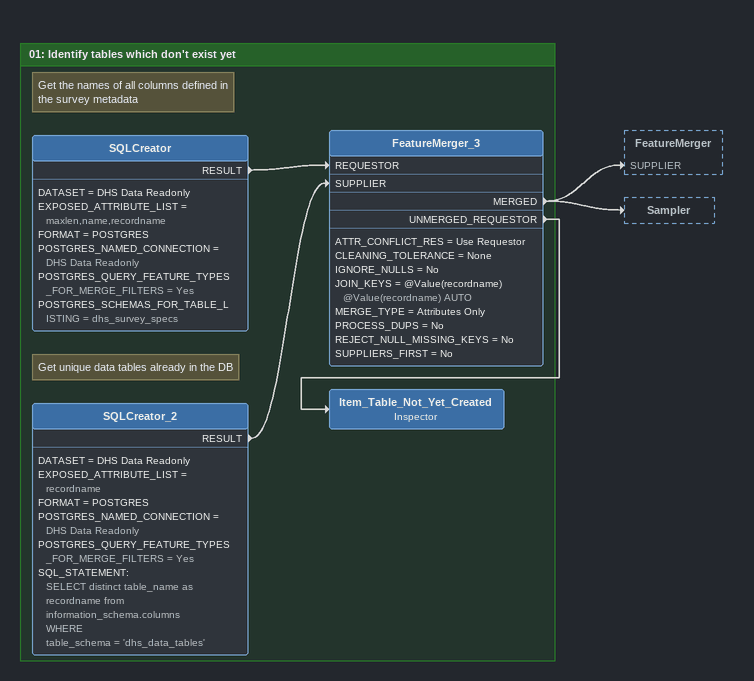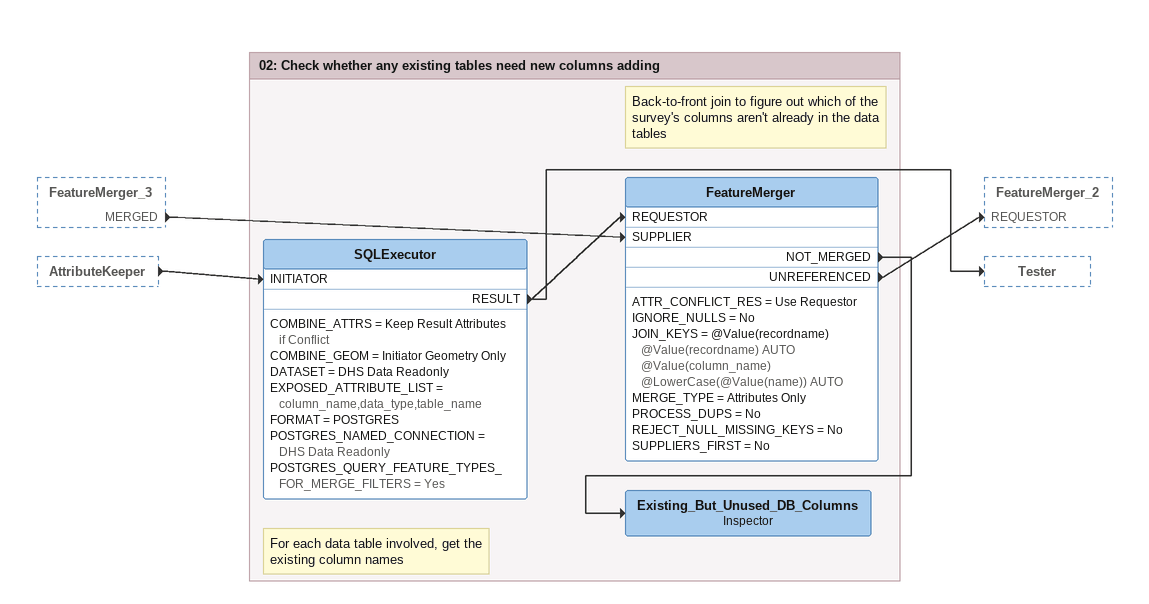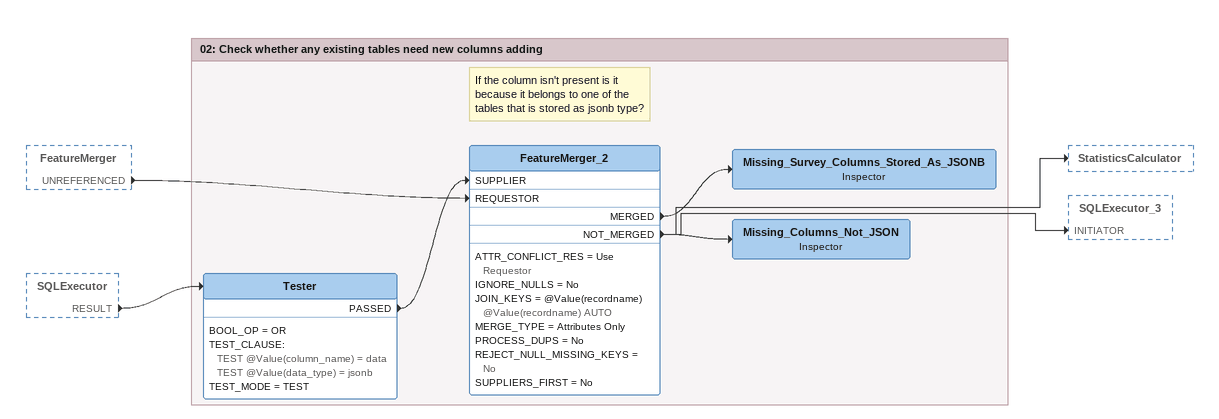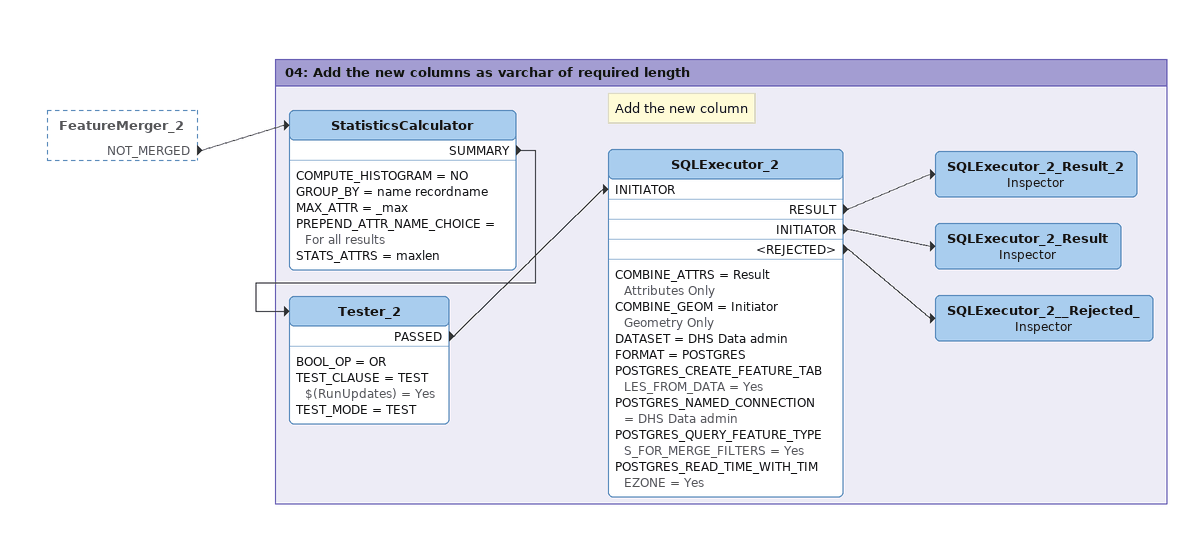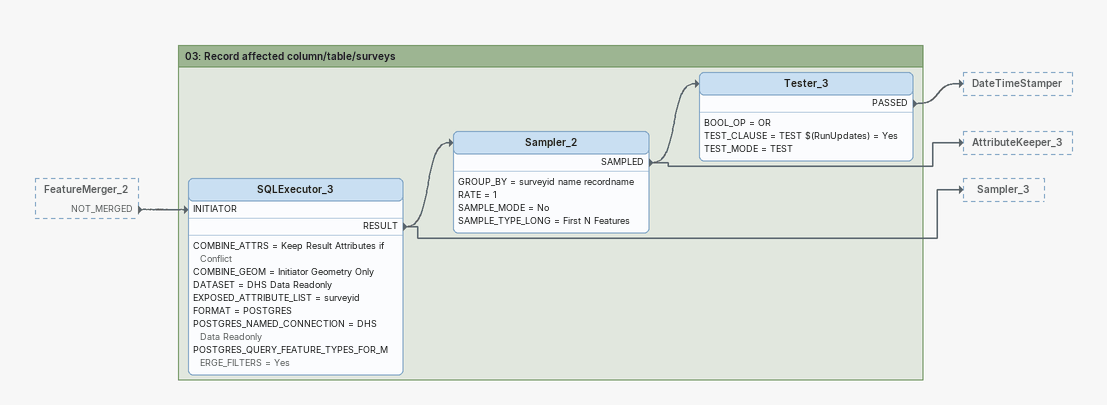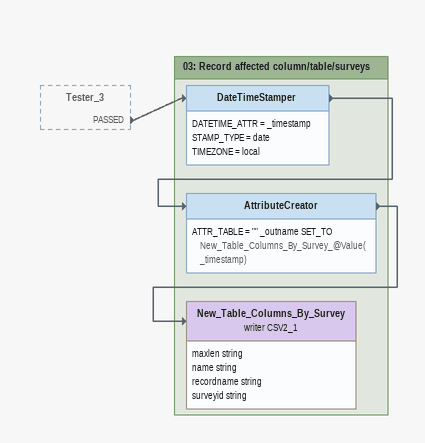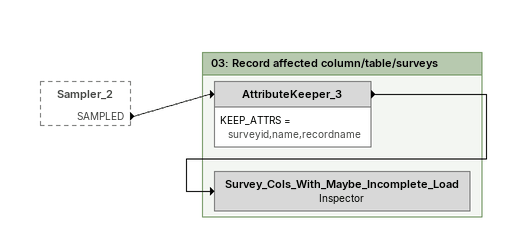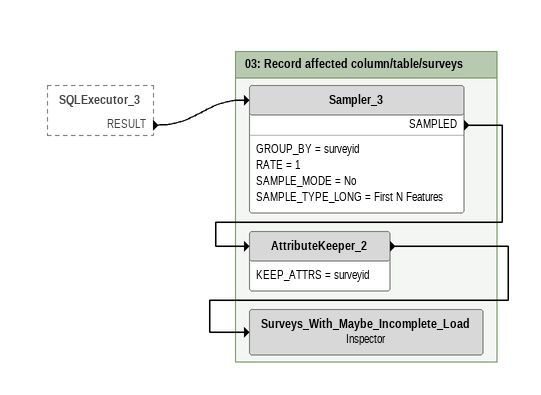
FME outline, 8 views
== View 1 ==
Bookmark: 01: Identify tables which don't exist yet
Note: Get the names of all columns defined in the survey metadata
SQLCreator
    DATASET = DHS Data Readonly
    EXPOSED_ATTRIBUTE_LIST = maxlen,name,recordname
    FORMAT = POSTGRES
    POSTGRES_NAMED_CONNECTION = DHS Data Readonly
    POSTGRES_QUERY_FEATURE_TYPES_FOR_MERGE_FILTERS = Yes
    POSTGRES_SCHEMAS_FOR_TABLE_LISTING = dhs_survey_specs
    RESULT -> FeatureMerger_3 [REQUESTOR]
Note: Get unique data tables already in the DB
SQLCreator_2
    DATASET = DHS Data Readonly
    EXPOSED_ATTRIBUTE_LIST = recordname
    FORMAT = POSTGRES
    POSTGRES_NAMED_CONNECTION = DHS Data Readonly
    POSTGRES_QUERY_FEATURE_TYPES_FOR_MERGE_FILTERS = Yes
    SQL_STATEMENT:
      SELECT distinct table_name as recordname from information_schema.columns
      WHERE
      table_schema = 'dhs_data_tables'
    RESULT -> FeatureMerger_3 [SUPPLIER]
FeatureMerger_3
    ATTR_CONFLICT_RES = Use Requestor
    CLEANING_TOLERANCE = None
    IGNORE_NULLS = No
    JOIN_KEYS = @Value(recordname) @Value(recordname) AUTO
    MERGE_TYPE = Attributes Only
    PROCESS_DUPS = No
    REJECT_NULL_MISSING_KEYS = No
    SUPPLIERS_FIRST = No
    MERGED -> FeatureMerger [SUPPLIER]
    MERGED -> Sampler
    UNMERGED_REQUESTOR -> Item_Table_Not_Yet_Created
Item_Table_Not_Yet_Created: Inspector

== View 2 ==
FeatureMerger_3 [outside]
    MERGED -> FeatureMerger [SUPPLIER]
AttributeKeeper [outside]
    -> SQLExecutor [INITIATOR]

Bookmark: 02: Check whether any existing tables need new columns adding
Note: For each data table involved, get the existing column names
SQLExecutor
    COMBINE_ATTRS = Keep Result Attributes if Conflict
    COMBINE_GEOM = Initiator Geometry Only
    DATASET = DHS Data Readonly
    EXPOSED_ATTRIBUTE_LIST = column_name,data_type,table_name
    FORMAT = POSTGRES
    POSTGRES_NAMED_CONNECTION = DHS Data Readonly
    POSTGRES_QUERY_FEATURE_TYPES_FOR_MERGE_FILTERS = Yes
    RESULT -> FeatureMerger [REQUESTOR]
    RESULT -> Tester
Note: Back-to-front join to figure out which of the survey's columns aren't already in the data tables
FeatureMerger
    ATTR_CONFLICT_RES = Use Requestor
    IGNORE_NULLS = No
    JOIN_KEYS = @Value(recordname) @Value(recordname) AUTO @Value(column_name) @LowerCase(@Value(name)) AUTO
    MERGE_TYPE = Attributes Only
    PROCESS_DUPS = No
    REJECT_NULL_MISSING_KEYS = No
    SUPPLIERS_FIRST = No
    NOT_MERGED -> Existing_But_Unused_DB_Columns
    UNREFERENCED -> FeatureMerger_2 [REQUESTOR]
Existing_But_Unused_DB_Columns: Inspector

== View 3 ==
FeatureMerger [outside]
    UNREFERENCED -> FeatureMerger_2 [REQUESTOR]
SQLExecutor [outside]
    RESULT -> Tester

Bookmark: 02: Check whether any existing tables need new columns adding
Tester
    BOOL_OP = OR
    TEST_CLAUSE:
      TEST @Value(column_name) = data
      TEST @Value(data_type) = jsonb
    TEST_MODE = TEST
    PASSED -> FeatureMerger_2 [SUPPLIER]
Note: If the column isn't present is it because it belongs to one of the tables that is stored as jsonb type?
FeatureMerger_2
    ATTR_CONFLICT_RES = Use Requestor
    IGNORE_NULLS = No
    JOIN_KEYS = @Value(recordname) @Value(recordname) AUTO
    MERGE_TYPE = Attributes Only
    PROCESS_DUPS = No
    REJECT_NULL_MISSING_KEYS = No
    SUPPLIERS_FIRST = No
    MERGED -> Missing_Survey_Columns_Stored_As_JSONB
    NOT_MERGED -> Missing_Columns_Not_JSON
    NOT_MERGED -> StatisticsCalculator
    NOT_MERGED -> SQLExecutor_3 [INITIATOR]
Missing_Survey_Columns_Stored_As_JSONB: Inspector
Missing_Columns_Not_JSON: Inspector

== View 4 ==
FeatureMerger_2 [outside]
    NOT_MERGED -> StatisticsCalculator

Bookmark: 04: Add the new columns as varchar of required length
StatisticsCalculator
    COMPUTE_HISTOGRAM = NO
    GROUP_BY = name recordname
    MAX_ATTR = _max
    PREPEND_ATTR_NAME_CHOICE = For all results
    STATS_ATTRS = maxlen
    SUMMARY -> Tester_2
Tester_2
    BOOL_OP = OR
    TEST_CLAUSE = TEST $(RunUpdates) = Yes
    TEST_MODE = TEST
    PASSED -> SQLExecutor_2 [INITIATOR]
Note: Add the new column
SQLExecutor_2
    COMBINE_ATTRS = Result Attributes Only
    COMBINE_GEOM = Initiator Geometry Only
    DATASET = DHS Data admin
    FORMAT = POSTGRES
    POSTGRES_CREATE_FEATURE_TABLES_FROM_DATA = Yes
    POSTGRES_NAMED_CONNECTION = DHS Data admin
    POSTGRES_QUERY_FEATURE_TYPES_FOR_MERGE_FILTERS = Yes
    POSTGRES_READ_TIME_WITH_TIMEZONE = Yes
    RESULT -> SQLExecutor_2_Result_2
    INITIATOR -> SQLExecutor_2_Result
    <REJECTED> -> SQLExecutor_2__Rejected_
SQLExecutor_2_Result_2: Inspector
SQLExecutor_2_Result: Inspector
SQLExecutor_2__Rejected_: Inspector

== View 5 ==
FeatureMerger_2 [outside]
    NOT_MERGED -> SQLExecutor_3 [INITIATOR]

Bookmark: 03: Record affected column/table/surveys
SQLExecutor_3
    COMBINE_ATTRS = Keep Result Attributes if Conflict
    COMBINE_GEOM = Initiator Geometry Only
    DATASET = DHS Data Readonly
    EXPOSED_ATTRIBUTE_LIST = surveyid
    FORMAT = POSTGRES
    POSTGRES_NAMED_CONNECTION = DHS Data Readonly
    POSTGRES_QUERY_FEATURE_TYPES_FOR_MERGE_FILTERS = Yes
    RESULT -> Sampler_2
    RESULT -> Sampler_3
Sampler_2
    GROUP_BY = surveyid name recordname
    RATE = 1
    SAMPLE_MODE = No
    SAMPLE_TYPE_LONG = First N Features
    SAMPLED -> AttributeKeeper_3
    SAMPLED -> Tester_3
Tester_3
    BOOL_OP = OR
    TEST_CLAUSE = TEST $(RunUpdates) = Yes
    TEST_MODE = TEST
    PASSED -> DateTimeStamper

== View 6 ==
Tester_3 [outside]
    PASSED -> DateTimeStamper

Bookmark: 03: Record affected column/table/surveys
DateTimeStamper
    DATETIME_ATTR = _timestamp
    STAMP_TYPE = date
    TIMEZONE = local
    -> AttributeCreator
AttributeCreator
    ATTR_TABLE = "" _outname SET_TO New_Table_Columns_By_Survey_@Value(_timestamp)
    -> New_Table_Columns_By_Survey (writer CSV2_1)
New_Table_Columns_By_Survey (writer CSV2_1)
    attributes: maxlen string, name string, recordname string, surveyid string

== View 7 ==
Sampler_2 [outside]
    SAMPLED -> AttributeKeeper_3

Bookmark: 03: Record affected column/table/surveys
AttributeKeeper_3
    KEEP_ATTRS = surveyid,name,recordname
    -> Survey_Cols_With_Maybe_Incomplete_Load
Survey_Cols_With_Maybe_Incomplete_Load: Inspector

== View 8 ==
SQLExecutor_3 [outside]
    RESULT -> Sampler_3

Bookmark: 03: Record affected column/table/surveys
Sampler_3
    GROUP_BY = surveyid
    RATE = 1
    SAMPLE_MODE = No
    SAMPLE_TYPE_LONG = First N Features
    SAMPLED -> AttributeKeeper_2
AttributeKeeper_2
    KEEP_ATTRS = surveyid
    -> Surveys_With_Maybe_Incomplete_Load
Surveys_With_Maybe_Incomplete_Load: Inspector
